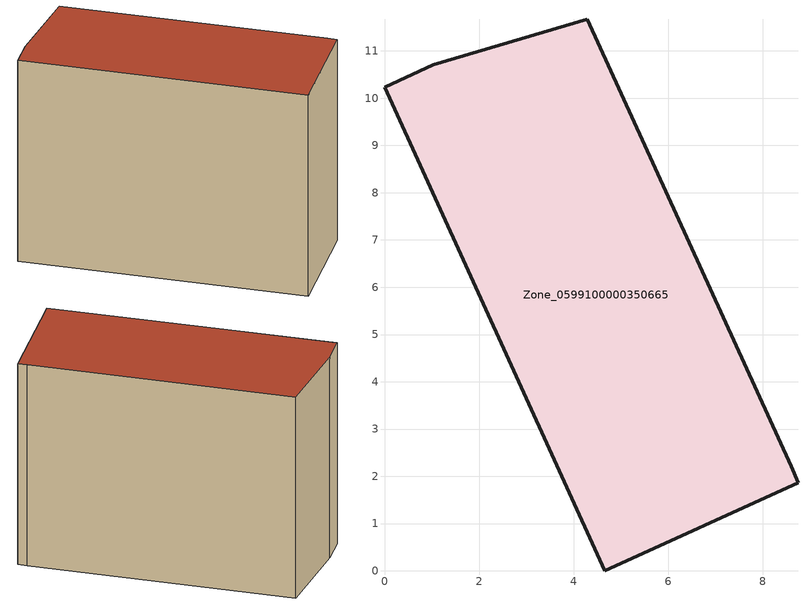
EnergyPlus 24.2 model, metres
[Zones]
Zone_0599100000350665
 floor ground (C_G): 8.6,2.21 8.75,1.86 4.66,0 0,10.23 1.04,10.7 4.29,11.67 z0
 wall outside (C_F): 8.75,1.86 8.6,2.21 4.29,11.67 1.04,10.7 0,10.23 4.66,0 8.75,1.86 z0:8.59
 roof outside (C_R): 8.6,2.21 4.29,11.67 1.04,10.7 0,10.23 4.66,0 8.75,1.86 z8.59
[BUILDING]
Pand.0599100000350665: North Axis=0; Terrain=City; Loads Convergence Tolerance Value=0.04; Temperature Convergence Tolerance Value=0.4; Solar Distribution=FullExterior; Maximum Number of Warmup Days=25; Minimum Number of Warmup Days=1
[Site:Location]
Rotterdam.The.Hague.AP_ZH_NLD Design_Conditions: Latitude=51.96; Longitude=4.45; Time Zone=1; Elevation=-4.5
[SITE:GROUNDTEMPERATURE:BUILDINGSURFACE]
18, 18, 18, 18, 18, 18, 18, 18, 18, 18, 18, 18
[MATERIAL] Thermal Absorptance=0.9; Solar Absorptance=0.7; Visible Absorptance=0.7
Name | Roughness | Thickness | Conductivity | Density | Specific Heat
G.TC.1992-2005 | MediumSmooth | 0.15 | 0.06 | 540 | 1210
F.TC.1992-2005 | Rough | 0.3 | 0.12 | 1920 | 840
R.TC.1992-2005 | MediumRough | 0.2 | 0.08 | 1500 | 1000
[CONSTRUCTION]
C_G: G.TC.1992-2005
C_F: F.TC.1992-2005
C_R: R.TC.1992-2005
[ZONE]
Zone_0599100000350665: Type=1; Multiplier=1; Ceiling Height=Autocalculate; Volume=Autocalculate; Floor Area=autocalculate; Part of Total Floor Area=Yes
[ZONEINFILTRATION:DESIGNFLOWRATE]
Infil_Zone_0599100000350665: Zone or ZoneList or Space or SpaceList=Zone_0599100000350665; Schedule=AlwaysOn; Design Flow Rate Calculation Method=Flow/Area; Flow Rate per Floor Area=0.0015; Constant Term Coefficient=1; Temperature Term Coefficient=0; Velocity Term Coefficient=0; Velocity Squared Term Coefficient=0
[HVACTEMPLATE:ZONE:IDEALLOADSAIRSYSTEM]
Zone_0599100000350665: Maximum Heating Supply Air Temperature=50; Minimum Cooling Supply Air Temperature=13; Maximum Heating Supply Air Humidity Ratio=0.0156; Minimum Cooling Supply Air Humidity Ratio=0.0077; Heating Limit=NoLimit; Cooling Limit=NoLimit; Dehumidification Control Type=ConstantSensibleHeatRatio; Cooling Sensible Heat Ratio=0.7; Dehumidification Setpoint=60; Humidification Control Type=None; Humidification Setpoint=30; Outdoor Air Method=None; Outdoor Air Flow Rate per Person=0.00944; Outdoor Air Flow Rate per Zone Floor Area=0; Outdoor Air Flow Rate per Zone=0; Demand Controlled Ventilation Type=None; Outdoor Air Economizer Type=NoEconomizer; Heat Recovery Type=None; Sensible Heat Recovery Effectiveness=0.7; Latent Heat Recovery Effectiveness=0.65
[ZONECONTROL:THERMOSTAT]
ThermostatControl_Zone_0599100000350665: Zone or ZoneList=Zone_0599100000350665; Control Type Schedule=DualSetpointControlType; Control 1=Thermostat_Zone_0599100000350665; Temperature Difference Between Cutout And Setpoint=0
[THERMOSTATSETPOINT:DUALSETPOINT]
Thermostat_Zone_0599100000350665: Heating Setpoint Temperature Schedule=HeatingSetpoint_Zone_0599100000350665; Cooling Setpoint Temperature Schedule=CoolingSetpoint_Zone_0599100000350665
[SCHEDULE:COMPACT]
HeatingSetpoint_Zone_0599100000350665: Through: 12/31, For: AllDays, Until: 24:00, 21
CoolingSetpoint_Zone_0599100000350665: Through: 12/31, For: AllDays, Until: 24:00, 24
DualSetpointControlType: Through: 12/31, For: AllDays, Until: 24:00, 4
AlwaysOn: Through: 12/31, For: AllDays, Until: 24:00, 1
